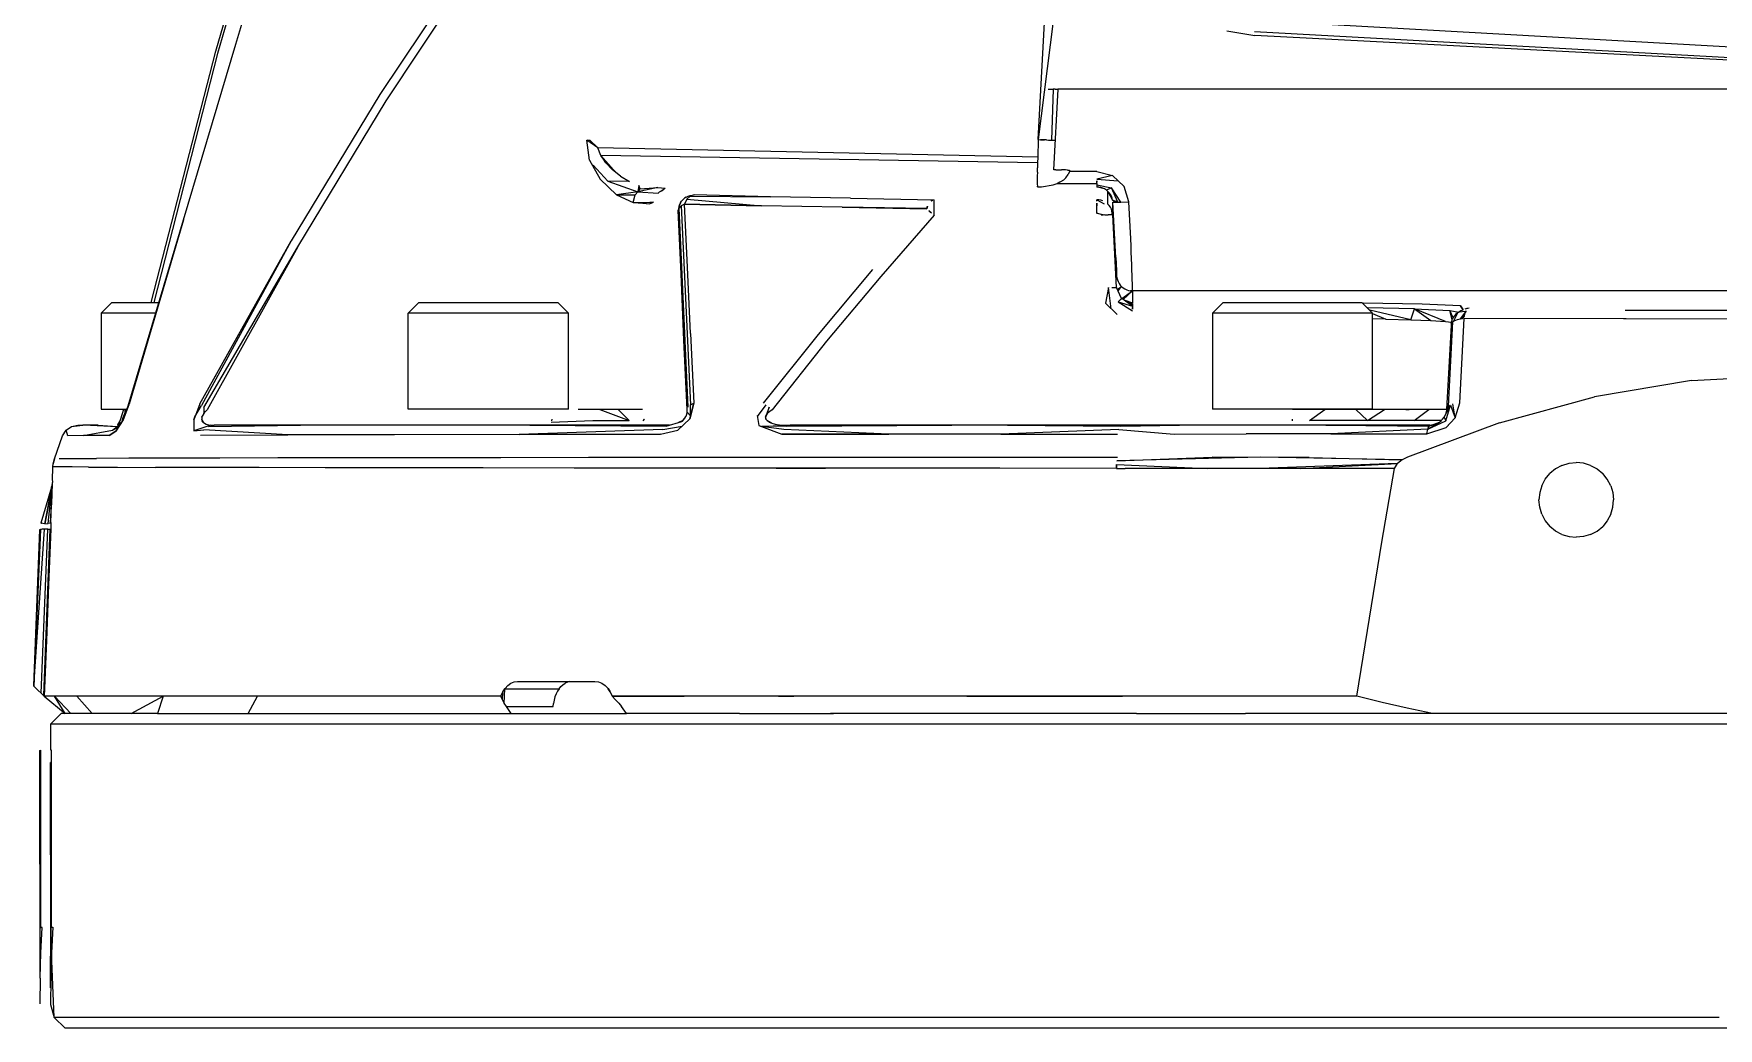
# Model space of a CAD drawing. Header units: millimetres. Extents: x -57554 to 16546, y 2142 to 98430.
# Drawn here: x -45998.7 to -45682.9, y 24711.5 to 24897.8 of the extents above; entities that cross this region are included whole.
import ezdxf

# ---------------------------------------------------------------- set-up
doc = ezdxf.new("R2010")
doc.units = ezdxf.units.MM

msp = doc.modelspace()

# ---------------------------------------------------------------- linework, layer by layer
at = {"color": 2, "linetype": 'Continuous'}
for p, q in [((-45810.36, 24877.98), (-45799.19, 25091.04)), ((-45964.42, 24895), (-45955.02, 24927.12)), ((-45960.79, 24895.85), (-45951.34, 24927.01)), ((-45954.79, 24926.22), (-45964.2, 24894.12)), ((-45917.36, 24911.03), (-45933.77, 24886.4)), ((-45932.58, 24885.27), (-45916.26, 24909.89)), ((-45806.57, 24908.16), (-45810.36, 24877.98)), ((-45775.03, 24898.36), (-45769.77, 24897.49)), ((-45769.82, 24898.26), (-45674.48, 24893.05)), ((-45769.78, 24900.35), (-45674.35, 24894.99)), ((-45970.6, 24862.97), (-45960.79, 24895.85)), ((-45964.54, 24894.54), (-45964.42, 24895)), ((-45964.54, 24894.54), (-45964.42, 24895)), ((-45674.53, 24892.5), (-45769.77, 24897.49)), ((-45976.62, 24847.45), (-45964.54, 24894.54)), ((-45964.2, 24894.12), (-45976.15, 24847.45)), ((-45933.77, 24886.4), (-45950.4, 24859.01)), ((-45949.13, 24857.91), (-45932.58, 24885.27)), ((-45808.53, 24887.45), (-45808.02, 24887.45)), ((-45808.02, 24887.45), (-45807.57, 24887.45)), ((-45808.02, 24887.45), (-45807.65, 24887.45)), ((-45807.57, 24887.45), (-45807.87, 24877.88)), ((-45807.65, 24887.45), (-45807.57, 24887.45)), ((-45807.2, 24887.45), (-45807.57, 24887.45)), ((-45806.71, 24887.45), (-45807.5, 24872.33)), ((-45807.2, 24887.45), (-45806.93, 24887.45)), ((-45806.93, 24887.45), (-45806.76, 24887.45)), ((-45806.76, 24887.45), (-45806.71, 24887.45)), ((-45806.6, 24887.45), (-45806.68, 24887.45)), ((-45806.48, 24887.45), (-45806.6, 24887.45)), ((-45806.3, 24887.45), (-45806.48, 24887.45)), ((-45806.09, 24887.45), (-45806.3, 24887.45)), ((-45805.83, 24887.45), (-45806.09, 24887.45)), ((-45805.53, 24887.45), (-45805.83, 24887.45)), ((-45805.21, 24887.45), (-45805.53, 24887.45)), ((-45804.85, 24887.45), (-45805.21, 24887.45)), ((-45804.48, 24887.45), (-45804.85, 24887.45)), ((-45804.1, 24887.45), (-45804.48, 24887.45)), ((-45803.71, 24887.45), (-45804.1, 24887.45)), ((-45532.35, 24887.45), (-45803.71, 24887.45)), ((-45892.89, 24876.44), (-45894.99, 24877.87)), ((-45894.99, 24877.87), (-45894.4, 24877.87)), ((-45894.5, 24874.12), (-45894.99, 24877.87)), ((-45894.4, 24877.87), (-45892.89, 24876.44)), ((-45810.46, 24874.66), (-45892.89, 24876.44)), ((-45892.33, 24875.01), (-45892.89, 24876.44)), ((-45810.43, 24875.73), (-45810.46, 24874.66)), ((-45810.4, 24876.85), (-45810.43, 24875.73)), ((-45810.36, 24877.98), (-45810.4, 24876.85)), ((-45810.36, 24877.98), (-45809.95, 24877.96)), ((-45809.17, 24877.92), (-45809.95, 24877.96)), ((-45809.95, 24877.96), (-45809.55, 24877.94)), ((-45809.55, 24877.94), (-45809.17, 24877.92)), ((-45808.8, 24877.91), (-45809.17, 24877.92)), ((-45808.8, 24877.91), (-45808.45, 24877.9)), ((-45808.45, 24877.9), (-45808.14, 24877.89)), ((-45808.14, 24877.89), (-45807.87, 24877.88)), ((-45807.87, 24877.88), (-45807.64, 24877.88)), ((-45807.64, 24877.88), (-45807.45, 24877.88)), ((-45807.45, 24877.88), (-45807.32, 24877.88)), ((-45807.32, 24877.88), (-45807.23, 24877.89)), ((-45894.5, 24874.12), (-45892.45, 24870.57)), ((-45891.04, 24870.21), (-45893.8, 24873.16)), ((-45891.85, 24874.3), (-45892.33, 24875.01)), ((-45810.49, 24873.65), (-45892.33, 24875.01)), ((-45889.48, 24871.77), (-45892.33, 24875.01)), ((-45892.33, 24875.01), (-45891.4, 24873.63)), ((-45891.4, 24873.63), (-45891.85, 24874.3)), ((-45891.4, 24873.63), (-45890.16, 24872.31)), ((-45810.52, 24871.85), (-45810.51, 24872.7)), ((-45810.49, 24873.65), (-45810.51, 24872.7)), ((-45810.46, 24874.66), (-45810.49, 24873.65)), ((-45889.44, 24867.64), (-45892.45, 24870.57)), ((-45886.99, 24870.11), (-45891.04, 24870.21)), ((-45891.04, 24870.21), (-45885.43, 24868.18)), ((-45888.67, 24871.12), (-45890.16, 24872.31)), ((-45888.67, 24871.12), (-45886.99, 24870.11)), ((-45885.26, 24869.4), (-45885.43, 24868.18)), ((-45884.96, 24868.72), (-45885.26, 24869.4)), ((-45810.52, 24871.85), (-45810.54, 24871.1)), ((-45810.54, 24871.1), (-45810.54, 24870.46)), ((-45810.54, 24870.46), (-45810.54, 24869.95)), ((-45810.54, 24869.95), (-45810.54, 24869.56)), ((-45810.54, 24869.56), (-45810.52, 24869.32)), ((-45808.29, 24869.35), (-45807.57, 24869.53)), ((-45807.57, 24869.53), (-45806.85, 24869.77)), ((-45807.4, 24872.34), (-45807.47, 24872.33)), ((-45807.27, 24872.34), (-45807.4, 24872.34)), ((-45807.1, 24872.34), (-45807.27, 24872.34)), ((-45807.1, 24872.34), (-45806.88, 24872.34)), ((-45806.88, 24872.34), (-45806.62, 24872.33)), ((-45806.39, 24869.99), (-45806.85, 24869.77)), ((-45806.85, 24869.77), (-45799.37, 24869.73)), ((-45806.62, 24872.33), (-45806.33, 24872.32)), ((-45806.39, 24869.99), (-45806.12, 24870.12)), ((-45806.33, 24872.32), (-45806, 24872.31)), ((-45806.12, 24870.12), (-45805.6, 24870.45)), ((-45805.65, 24872.3), (-45806, 24872.31)), ((-45805.28, 24872.28), (-45805.65, 24872.3)), ((-45805.6, 24870.45), (-45805.21, 24870.78)), ((-45804.89, 24872.26), (-45805.28, 24872.28)), ((-45805.21, 24870.78), (-45804.73, 24871.43)), ((-45804.89, 24872.26), (-45804.5, 24872.24)), ((-45804.52, 24872.02), (-45804.73, 24871.43)), ((-45804.51, 24872.1), (-45804.52, 24872.02)), ((-45799.37, 24872.02), (-45804.52, 24872.02)), ((-45804.5, 24872.24), (-45804.51, 24872.17)), ((-45804.51, 24872.17), (-45804.51, 24872.1)), ((-45799.37, 24872.02), (-45796.47, 24871.27)), ((-45796.47, 24871.27), (-45799.37, 24870.58)), ((-45799.37, 24870.58), (-45795.38, 24870.23)), ((-45799.37, 24870.27), (-45799.37, 24870.04)), ((-45799.37, 24869.98), (-45799.37, 24870.27)), ((-45799.37, 24870.04), (-45799.37, 24869.98)), ((-45799.37, 24869.73), (-45799.37, 24869.98)), ((-45799.37, 24869.73), (-45799.37, 24869.1)), ((-45799.37, 24869.52), (-45796.65, 24868.91)), ((-45794.29, 24869.2), (-45796.47, 24871.27)), ((-45885.43, 24868.18), (-45889.44, 24867.64)), ((-45889.44, 24867.64), (-45885.91, 24867.65)), ((-45889.44, 24867.64), (-45886.29, 24866.21)), ((-45886.3, 24866.2), (-45882.49, 24866.24)), ((-45886.29, 24866.21), (-45885.91, 24867.65)), ((-45886.29, 24866.21), (-45885.91, 24867.65)), ((-45885.91, 24867.65), (-45885.43, 24868.2)), ((-45885.91, 24867.65), (-45885.43, 24868.18)), ((-45881.7, 24869.01), (-45885.43, 24868.2)), ((-45885.43, 24868.18), (-45884.96, 24868.72)), ((-45885.43, 24868.2), (-45884.96, 24868.72)), ((-45885.43, 24868.2), (-45881.62, 24867.92)), ((-45884.96, 24868.72), (-45881.7, 24869.01)), ((-45882.49, 24866.24), (-45884.5, 24866.09)), ((-45883.23, 24865.97), (-45882.49, 24866.24)), ((-45881.7, 24869.01), (-45880.32, 24868.89)), ((-45881.62, 24867.92), (-45881.33, 24868.17)), ((-45881.33, 24868.17), (-45880.66, 24868.55)), ((-45881.33, 24868.17), (-45881.01, 24868.38)), ((-45881.02, 24868.39), (-45880.32, 24868.89)), ((-45881.01, 24868.38), (-45880.66, 24868.55)), ((-45877.43, 24866.15), (-45877.21, 24866.47)), ((-45877.21, 24866.47), (-45876.95, 24866.75)), ((-45876.66, 24867), (-45876.95, 24866.75)), ((-45876.24, 24866.79), (-45876.69, 24865.9)), ((-45876.34, 24867.21), (-45876.66, 24867)), ((-45876.34, 24867.21), (-45876, 24867.38)), ((-45875.61, 24867.38), (-45876.24, 24866.79)), ((-45876.24, 24866.79), (-45862.26, 24865.58)), ((-45876, 24867.38), (-45875.63, 24867.51)), ((-45875.63, 24867.51), (-45875.26, 24867.58)), ((-45874.87, 24867.61), (-45875.61, 24867.38)), ((-45875.61, 24867.38), (-45860.58, 24867.28)), ((-45875.26, 24867.58), (-45874.87, 24867.61)), ((-45860.58, 24867.28), (-45874.87, 24867.61)), ((-45845.56, 24866.98), (-45860.58, 24867.28)), ((-45845.56, 24866.98), (-45829.86, 24866.71)), ((-45830.43, 24866.49), (-45830.15, 24866.64)), ((-45830.4, 24866.5), (-45830.15, 24866.64)), ((-45829.86, 24866.59), (-45829.86, 24866.67)), ((-45829.86, 24866.46), (-45829.86, 24866.59)), ((-45829.86, 24866.29), (-45829.86, 24866.46)), ((-45829.86, 24866.37), (-45829.86, 24866.46)), ((-45829.86, 24866.29), (-45829.86, 24866.37)), ((-45829.86, 24866.08), (-45829.86, 24866.29)), ((-45810.52, 24869.32), (-45810.51, 24869.22)), ((-45810.51, 24869.1), (-45810.51, 24869.22)), ((-45810.51, 24869.1), (-45809.76, 24869.14)), ((-45809.76, 24869.14), (-45809.02, 24869.22)), ((-45809.02, 24869.22), (-45808.29, 24869.35)), ((-45799.37, 24869.14), (-45799, 24869.08)), ((-45797.92, 24868.73), (-45799.37, 24869.1)), ((-45799, 24869.08), (-45799.37, 24869.1)), ((-45799, 24866.68), (-45799.37, 24866.71)), ((-45799.37, 24866.71), (-45797.99, 24865.94)), ((-45799.37, 24866.59), (-45799.37, 24866.67)), ((-45799.37, 24866.46), (-45799.37, 24866.59)), ((-45798.62, 24869.01), (-45799, 24869.08)), ((-45798.62, 24866.61), (-45799, 24866.68)), ((-45798.26, 24868.89), (-45798.62, 24869.01)), ((-45798.26, 24866.49), (-45798.62, 24866.61)), ((-45797.92, 24868.73), (-45798.26, 24868.89)), ((-45797.6, 24868.52), (-45797.92, 24868.73)), ((-45796.65, 24868.91), (-45797.6, 24868.52)), ((-45797.6, 24868.52), (-45797.31, 24868.28)), ((-45797.05, 24868), (-45797.31, 24868.28)), ((-45797.31, 24865.88), (-45797.31, 24868.28)), ((-45797.31, 24868.28), (-45796.42, 24866.63)), ((-45797.05, 24868), (-45797.31, 24868.28)), ((-45796.83, 24867.69), (-45797.05, 24868)), ((-45796.65, 24867.36), (-45796.83, 24867.69)), ((-45794.88, 24866.26), (-45796.65, 24868.91)), ((-45795.43, 24866.25), (-45796.65, 24868.91)), ((-45796.51, 24867), (-45796.65, 24867.36)), ((-45796.42, 24866.63), (-45796.51, 24867)), ((-45795.97, 24866.24), (-45796.42, 24866.63)), ((-45795.43, 24866.25), (-45796.42, 24866.63)), ((-45796.01, 24859.28), (-45796.38, 24866.25)), ((-45796.38, 24866.25), (-45795.97, 24866.24)), ((-45796.38, 24863.86), (-45796.38, 24866.25)), ((-45795.97, 24866.24), (-45795.43, 24866.25)), ((-45795.43, 24866.25), (-45794.88, 24866.26)), ((-45794.88, 24866.26), (-45793.38, 24866.33)), ((-45793.38, 24866.33), (-45794.29, 24869.2)), ((-45793.02, 24859.36), (-45793.38, 24866.33)), ((-45886.3, 24866.2), (-45884.5, 24866.09)), ((-45884.5, 24866.09), (-45883.23, 24865.97)), ((-45877.86, 24864.69), (-45877.67, 24865.14)), ((-45877.82, 24865.07), (-45877.86, 24864.69)), ((-45877.32, 24852.84), (-45877.86, 24864.69)), ((-45877.74, 24865.44), (-45877.82, 24865.07)), ((-45877.61, 24865.81), (-45877.74, 24865.44)), ((-45877.67, 24865.14), (-45877.27, 24865.55)), ((-45875.99, 24827.84), (-45877.67, 24865.14)), ((-45877.43, 24866.15), (-45877.61, 24865.81)), ((-45876.69, 24865.9), (-45877.27, 24865.55)), ((-45877.27, 24865.55), (-45875.56, 24828.26)), ((-45876.13, 24854.06), (-45876.69, 24865.9)), ((-45876.69, 24865.9), (-45862.26, 24865.58)), ((-45862.26, 24865.58), (-45876.69, 24865.9)), ((-45876.13, 24854.06), (-45876.69, 24865.9)), ((-45847.1, 24865.29), (-45862.26, 24865.58)), ((-45847.1, 24865.29), (-45831.28, 24865.03)), ((-45831.27, 24865.04), (-45847.1, 24865.29)), ((-45829.86, 24863.79), (-45839.9, 24852.35)), ((-45831.27, 24865.04), (-45831.12, 24865.5)), ((-45831.12, 24865.5), (-45831.26, 24865.03)), ((-45830.85, 24864.66), (-45830.61, 24864.45)), ((-45830.85, 24864.66), (-45830.37, 24864.24)), ((-45830.61, 24864.45), (-45830.37, 24864.24)), ((-45829.86, 24865.83), (-45829.86, 24866.08)), ((-45829.86, 24865.54), (-45829.86, 24865.83)), ((-45829.86, 24865.23), (-45829.86, 24865.54)), ((-45829.86, 24864.89), (-45829.86, 24865.23)), ((-45829.86, 24864.53), (-45829.86, 24865.18)), ((-45829.86, 24864.89), (-45829.86, 24865.18)), ((-45829.86, 24864.53), (-45829.86, 24864.89)), ((-45829.86, 24864.16), (-45829.86, 24864.53)), ((-45829.86, 24863.79), (-45829.86, 24864.16)), ((-45799.37, 24866.08), (-45799.37, 24865.55)), ((-45799.37, 24865.83), (-45799.37, 24866.08)), ((-45799.37, 24865.55), (-45799.37, 24865.83)), ((-45799.37, 24865.54), (-45799.37, 24865.83)), ((-45799.37, 24865.23), (-45799.37, 24865.54)), ((-45799.37, 24864.89), (-45799.37, 24865.23)), ((-45799.37, 24864.53), (-45799.37, 24864.89)), ((-45799.37, 24864.16), (-45799.37, 24864.53)), ((-45798.23, 24863.84), (-45799.37, 24864.16)), ((-45799.37, 24864.16), (-45797.88, 24863.85)), ((-45798.23, 24863.84), (-45798.6, 24863.82)), ((-45797.88, 24863.85), (-45798.23, 24863.84)), ((-45797.88, 24863.85), (-45797.55, 24863.86)), ((-45797.55, 24863.86), (-45797.26, 24863.87)), ((-45797.05, 24865.6), (-45797.31, 24865.88)), ((-45797.06, 24865.61), (-45797.31, 24865.88)), ((-45797, 24863.88), (-45797.26, 24863.87)), ((-45796.83, 24865.3), (-45797.05, 24865.6)), ((-45796.78, 24863.88), (-45797, 24863.88)), ((-45796.65, 24864.96), (-45796.83, 24865.3)), ((-45796.61, 24863.88), (-45796.78, 24863.88)), ((-45796.48, 24863.88), (-45796.65, 24864.96)), ((-45796.51, 24864.61), (-45796.65, 24864.96)), ((-45796.48, 24863.88), (-45796.61, 24863.88)), ((-45795.67, 24850.25), (-45796.38, 24863.86)), ((-45980.96, 24828.12), (-45970.6, 24862.97)), ((-45970.6, 24862.97), (-45980.77, 24828.41)), ((-45967.49, 24828.45), (-45950.4, 24859.01)), ((-45950.4, 24859.01), (-45967.2, 24828.15)), ((-45966.74, 24827.78), (-45949.13, 24857.91)), ((-45949.13, 24857.91), (-45966.15, 24827.37)), ((-45795.84, 24855.91), (-45796.01, 24859.28)), ((-45792.97, 24858.1), (-45793.02, 24859.36)), ((-45792.93, 24856.86), (-45792.97, 24858.1)), ((-45792.88, 24855.67), (-45792.93, 24856.86)), ((-45967.49, 24828.45), (-45951.77, 24856.56)), ((-45875.54, 24841.63), (-45876.13, 24854.06)), ((-45851.55, 24841.48), (-45841.36, 24853.62)), ((-45795.84, 24855.91), (-45795.71, 24853.43)), ((-45792.84, 24854.54), (-45792.88, 24855.67)), ((-45792.8, 24853.49), (-45792.84, 24854.54)), ((-45876.77, 24840.41), (-45877.32, 24852.84)), ((-45839.9, 24852.35), (-45850.03, 24840.21)), ((-45795.71, 24853.43), (-45795.67, 24852.46)), ((-45795.67, 24852.46), (-45795.62, 24852.09)), ((-45795.62, 24852.09), (-45795.53, 24851.72)), ((-45795.54, 24849.92), (-45794.74, 24850.44)), ((-45795.53, 24851.72), (-45795.39, 24851.36)), ((-45795.41, 24849.65), (-45794.74, 24850.44)), ((-45795.39, 24851.36), (-45795.21, 24851.03)), ((-45795.21, 24851.03), (-45794.99, 24850.72)), ((-45794.74, 24850.44), (-45794.99, 24850.72)), ((-45794.74, 24850.44), (-45794.44, 24850.2)), ((-45792.77, 24852.55), (-45792.8, 24853.49)), ((-45792.74, 24851.71), (-45792.77, 24852.55)), ((-45792.72, 24851), (-45792.74, 24851.71)), ((-45792.7, 24850.43), (-45792.72, 24851)), ((-45984.02, 24847.45), (-45986.02, 24845.45)), ((-45984.02, 24847.45), (-45983.86, 24847.45)), ((-45983.86, 24847.45), (-45983.38, 24847.45)), ((-45983.38, 24847.45), (-45982.6, 24847.45)), ((-45982.6, 24847.45), (-45975.21, 24847.45)), ((-45981.53, 24847.45), (-45980.87, 24847.45)), ((-45980.87, 24847.45), (-45980.21, 24847.45)), ((-45928.44, 24845.45), (-45926.44, 24847.45)), ((-45926.44, 24847.45), (-45926.28, 24847.45)), ((-45926.28, 24847.45), (-45925.8, 24847.45)), ((-45925.8, 24847.45), (-45925.02, 24847.45)), ((-45925.02, 24847.45), (-45924.49, 24847.45)), ((-45925.02, 24847.45), (-45900.44, 24847.45)), ((-45924.49, 24847.45), (-45923.95, 24847.45)), ((-45917.45, 24847.45), (-45916.46, 24847.45)), ((-45916.46, 24847.45), (-45915.47, 24847.45)), ((-45907.53, 24847.45), (-45906.66, 24847.45)), ((-45906.66, 24847.45), (-45905.79, 24847.45)), ((-45901.07, 24847.45), (-45900.83, 24847.45)), ((-45900.83, 24847.45), (-45900.6, 24847.45)), ((-45898.44, 24845.45), (-45900.44, 24847.45)), ((-45797.17, 24850.24), (-45797.76, 24847.3)), ((-45795.57, 24845.23), (-45797.76, 24847.3)), ((-45796.67, 24846.27), (-45797.17, 24850.24)), ((-45796.55, 24850.26), (-45796.29, 24850.26)), ((-45796.29, 24850.26), (-45796.07, 24850.26)), ((-45796.07, 24850.26), (-45795.9, 24850.26)), ((-45795.9, 24850.26), (-45795.77, 24850.26)), ((-45795.77, 24850.26), (-45795.69, 24850.26)), ((-45794.74, 24848.22), (-45795.69, 24850.26)), ((-45795.66, 24850.18), (-45795.67, 24850.25)), ((-45795.39, 24847.59), (-45794.74, 24848.22)), ((-45794.73, 24848.22), (-45795.39, 24847.59)), ((-45795.39, 24847.59), (-45792.67, 24845.92)), ((-45795.39, 24847.59), (-45792.67, 24846.77)), ((-45794.73, 24848.22), (-45792.67, 24849.62)), ((-45792.67, 24846.77), (-45794.73, 24848.22)), ((-45794.44, 24850.2), (-45794.12, 24850)), ((-45794.42, 24848), (-45792.67, 24849.62)), ((-45794.34, 24847.94), (-45792.67, 24847.4)), ((-45794.12, 24850), (-45793.78, 24849.83)), ((-45794.04, 24847.73), (-45793.78, 24847.61)), ((-45793.78, 24849.83), (-45793.42, 24849.72)), ((-45793.78, 24847.61), (-45793.42, 24847.49)), ((-45793.42, 24849.72), (-45793.05, 24849.64)), ((-45793.42, 24847.49), (-45793.05, 24847.42)), ((-45792.67, 24849.62), (-45793.05, 24849.64)), ((-45793.05, 24847.42), (-45792.67, 24847.4)), ((-45792.67, 24847.28), (-45793.05, 24847.42)), ((-45793.05, 24847.42), (-45792.67, 24847.15)), ((-45793.05, 24847.42), (-45792.67, 24846.77)), ((-45792.68, 24850), (-45792.7, 24850.43)), ((-45792.67, 24849.73), (-45792.68, 24850)), ((-45792.67, 24849.62), (-45792.67, 24849.73)), ((-45546.36, 24849.62), (-45792.67, 24849.62)), ((-45792.67, 24849.62), (-45792.67, 24847.4)), ((-45775.69, 24847.45), (-45777.69, 24845.45)), ((-45775.69, 24847.45), (-45775.53, 24847.45)), ((-45775.53, 24847.45), (-45775.05, 24847.45)), ((-45775.05, 24847.45), (-45774.66, 24847.45)), ((-45775.05, 24847.45), (-45774.27, 24847.45)), ((-45774.66, 24847.45), (-45774.27, 24847.45)), ((-45774.27, 24847.45), (-45749.69, 24847.45)), ((-45768.59, 24847.45), (-45767.65, 24847.45)), ((-45767.65, 24847.45), (-45766.7, 24847.45)), ((-45758.67, 24847.45), (-45757.73, 24847.45)), ((-45757.73, 24847.45), (-45756.78, 24847.45)), ((-45751.1, 24847.45), (-45750.71, 24847.45)), ((-45750.71, 24847.45), (-45750.32, 24847.45)), ((-45749.69, 24847.45), (-45747.69, 24845.45)), ((-45738.38, 24847.12), (-45749.47, 24847.33)), ((-45986.02, 24845.45), (-45986.02, 24827.45)), ((-45975.81, 24845.45), (-45986.02, 24845.45)), ((-45928.44, 24827.45), (-45928.44, 24845.45)), ((-45898.44, 24845.45), (-45928.44, 24845.45)), ((-45898.44, 24827.45), (-45898.44, 24845.45)), ((-45792.67, 24847.28), (-45792.67, 24847.15)), ((-45792.67, 24846.77), (-45792.67, 24847.15)), ((-45792.67, 24847.15), (-45792.67, 24846.98)), ((-45792.67, 24846.98), (-45792.67, 24846.77)), ((-45792.67, 24846.77), (-45792.67, 24846.52)), ((-45792.67, 24846.46), (-45792.67, 24846.52)), ((-45792.67, 24846.52), (-45792.67, 24846.23)), ((-45792.67, 24846.23), (-45792.67, 24846.46)), ((-45777.69, 24845.45), (-45777.69, 24827.45)), ((-45747.69, 24845.45), (-45777.69, 24845.45)), ((-45739.87, 24846.27), (-45748.68, 24846.45)), ((-45740.55, 24844.2), (-45748.23, 24846)), ((-45747.69, 24827.45), (-45747.69, 24845.45)), ((-45747.69, 24845.37), (-45745.24, 24844.32)), ((-45745.24, 24844.32), (-45747.69, 24844.36)), ((-45745.24, 24844.32), (-45740.55, 24844.2)), ((-45740.55, 24844.2), (-45739.87, 24846.27)), ((-45740.55, 24844.2), (-45736.78, 24844.06)), ((-45734.06, 24843.9), (-45739.87, 24846.27)), ((-45739.87, 24846.27), (-45733.19, 24845.97)), ((-45739.87, 24846.27), (-45736.78, 24844.06)), ((-45731.25, 24846.82), (-45738.38, 24847.12)), ((-45732.6, 24844.58), (-45733.19, 24845.97)), ((-45733.19, 24845.97), (-45731.54, 24845.66)), ((-45732.77, 24844.23), (-45733.19, 24845.97)), ((-45732.87, 24843.94), (-45732.74, 24844.3)), ((-45732.57, 24844.64), (-45732.74, 24844.3)), ((-45732.35, 24844.96), (-45732.57, 24844.64)), ((-45731.72, 24845.55), (-45732.53, 24843.94)), ((-45732.09, 24845.25), (-45732.35, 24844.96)), ((-45732.32, 24844.06), (-45732.08, 24844.17)), ((-45731.8, 24845.5), (-45732.09, 24845.25)), ((-45732.08, 24844.17), (-45731.81, 24844.27)), ((-45731.81, 24844.27), (-45731.51, 24844.35)), ((-45731.8, 24845.5), (-45731.72, 24845.55)), ((-45731.8, 24845.5), (-45731.72, 24845.55)), ((-45731.72, 24845.55), (-45731.54, 24845.66)), ((-45731.13, 24845.88), (-45731.54, 24845.66)), ((-45730.24, 24845.77), (-45731.54, 24845.66)), ((-45731.51, 24844.35), (-45731.2, 24844.41)), ((-45731.47, 24845.71), (-45731.13, 24845.88)), ((-45731.47, 24845.71), (-45731.38, 24845.75)), ((-45731.38, 24845.75), (-45731.13, 24845.88)), ((-45731.35, 24828.67), (-45730.51, 24844.47)), ((-45731.25, 24846.82), (-45730.71, 24846.09)), ((-45730.71, 24846.09), (-45731.25, 24846.82)), ((-45730.24, 24845.77), (-45731.2, 24844.41)), ((-45731.2, 24844.41), (-45730.3, 24845.64)), ((-45731.2, 24844.41), (-45730.86, 24844.45)), ((-45730.76, 24846), (-45731.13, 24845.88)), ((-45730.86, 24844.45), (-45730.45, 24844.92)), ((-45700.65, 24844.36), (-45730.51, 24844.47)), ((-45730.45, 24844.92), (-45730.38, 24845.32)), ((-45730.38, 24845.32), (-45730.3, 24845.64)), ((-45730.36, 24846.25), (-45729.62, 24846.45)), ((-45730.36, 24846.25), (-45730, 24846.37)), ((-45730.3, 24845.64), (-45730.2, 24845.88)), ((-45730.3, 24845.64), (-45730.24, 24845.77)), ((-45730.2, 24845.88), (-45730.24, 24845.77)), ((-45730, 24846.37), (-45729.62, 24846.45)), ((-45700.16, 24844.36), (-45700.65, 24844.36)), ((-45669.37, 24844.32), (-45700.65, 24844.36)), ((-45669.37, 24845.94), (-45700.38, 24845.98)), ((-45875.54, 24841.63), (-45874.94, 24828.59)), ((-45861.87, 24828.6), (-45851.55, 24841.48)), ((-45736.78, 24844.06), (-45734.06, 24843.9)), ((-45734.06, 24843.9), (-45732.91, 24843.78)), ((-45732.99, 24843.18), (-45733.83, 24827.38)), ((-45732.7, 24843.8), (-45733.55, 24828)), ((-45732.98, 24843.34), (-45732.99, 24843.18)), ((-45732.96, 24843.56), (-45732.98, 24843.34)), ((-45732.96, 24843.56), (-45732.87, 24843.94)), ((-45732.84, 24843.65), (-45732.7, 24843.8)), ((-45732.7, 24843.8), (-45732.53, 24843.94)), ((-45732.53, 24843.94), (-45732.32, 24844.06)), ((-45732.53, 24843.94), (-45732.32, 24844.06)), ((-45876.2, 24827.38), (-45876.77, 24840.41)), ((-45850.03, 24840.21), (-45860.25, 24827.37)), ((-45687.92, 24832.81), (-45706.11, 24829.78)), ((-45687.92, 24832.81), (-45669.52, 24833.84)), ((-45981.71, 24825.95), (-45980.77, 24828.42)), ((-45981.71, 24825.94), (-45980.77, 24828.41)), ((-45967.5, 24828.44), (-45968.65, 24825.49)), ((-45875.68, 24825.63), (-45874.94, 24828.59)), ((-45874.94, 24828.58), (-45875.68, 24825.63)), ((-45875.56, 24828.26), (-45874.94, 24828.6)), ((-45875.56, 24828.26), (-45874.95, 24828.58)), ((-45732.24, 24825.81), (-45732.65, 24828.47)), ((-45732.24, 24825.81), (-45731.35, 24828.67)), ((-45723.88, 24824.93), (-45706.11, 24829.78)), ((-45986.02, 24827.45), (-45985.83, 24827.45)), ((-45985.83, 24827.45), (-45985.28, 24827.45)), ((-45985.28, 24827.45), (-45984.38, 24827.45)), ((-45984.38, 24827.45), (-45982.39, 24827.45)), ((-45981.9, 24825.46), (-45983.28, 24823.34)), ((-45982.89, 24824.51), (-45982.43, 24825.29)), ((-45982.89, 24824.51), (-45982.43, 24825.29)), ((-45982.43, 24825.29), (-45982.31, 24825.66)), ((-45982.39, 24827.45), (-45981.62, 24827.45)), ((-45982.31, 24825.66), (-45981.77, 24827.45)), ((-45982.09, 24825.31), (-45982.14, 24825.09)), ((-45982.05, 24825.42), (-45982.13, 24825.15)), ((-45982.09, 24825.31), (-45982.13, 24825.15)), ((-45982.05, 24825.42), (-45982.09, 24825.31)), ((-45981.95, 24825.74), (-45982.05, 24825.42)), ((-45981.95, 24825.74), (-45981.69, 24826.43)), ((-45980.81, 24828.27), (-45981.9, 24825.46)), ((-45981.9, 24825.46), (-45981.72, 24825.93)), ((-45981.69, 24826.43), (-45981.83, 24826.08)), ((-45981.69, 24826.43), (-45981.83, 24826.09)), ((-45981.69, 24826.02), (-45980.96, 24828.12)), ((-45981.56, 24826.76), (-45981.69, 24826.43)), ((-45981.62, 24827.45), (-45981.19, 24827.45)), ((-45981.56, 24827.45), (-45981.56, 24826.76)), ((-45981.3, 24827.38), (-45981.28, 24827.45)), ((-45981.29, 24827.38), (-45981.28, 24827.45)), ((-45968.65, 24825.49), (-45968.45, 24826.01)), ((-45968.65, 24825.49), (-45968.62, 24823.4)), ((-45968.45, 24826.01), (-45967.2, 24828.15)), ((-45967.12, 24825.94), (-45967.15, 24825.59)), ((-45967.07, 24825.31), (-45967.15, 24825.59)), ((-45967.15, 24825.59), (-45967.07, 24825.29)), ((-45967.12, 24825.94), (-45966.98, 24826.31)), ((-45967.12, 24825.94), (-45967.04, 24826.15)), ((-45967.07, 24825.31), (-45966.9, 24825.04)), ((-45966.9, 24825.04), (-45967.07, 24825.29)), ((-45966.95, 24825.12), (-45967.07, 24825.29)), ((-45966.98, 24826.31), (-45967.04, 24826.15)), ((-45966.76, 24826.67), (-45966.98, 24826.31)), ((-45966.74, 24827.78), (-45966.76, 24826.67)), ((-45966.76, 24826.67), (-45966.48, 24827.03)), ((-45966.48, 24827.03), (-45966.15, 24827.37)), ((-45898.44, 24827.45), (-45928.44, 24827.45)), ((-45901.69, 24825.05), (-45893.86, 24825.33)), ((-45901.57, 24825.3), (-45901.47, 24825.59)), ((-45901.56, 24825.33), (-45901.47, 24825.59)), ((-45884.52, 24827.38), (-45896.62, 24827.38)), ((-45893.86, 24825.33), (-45887.06, 24825.33)), ((-45892.54, 24827.38), (-45887.06, 24825.33)), ((-45887.06, 24825.33), (-45889.1, 24827.38)), ((-45884.42, 24825.3), (-45884.17, 24825.59)), ((-45884.4, 24825.33), (-45884.17, 24825.59)), ((-45875.68, 24825.63), (-45877.95, 24823.53)), ((-45877, 24825.31), (-45877.77, 24824.98)), ((-45877.2, 24825.15), (-45877.07, 24825.23)), ((-45877.2, 24825.15), (-45877.07, 24825.23)), ((-45877.07, 24825.23), (-45876.61, 24825.75)), ((-45877.07, 24825.23), (-45877, 24825.31)), ((-45877, 24825.31), (-45876.61, 24825.75)), ((-45876.61, 24825.75), (-45876.41, 24826.09)), ((-45876.19, 24826.92), (-45876.41, 24826.09)), ((-45876.41, 24826.09), (-45876.26, 24826.48)), ((-45876.41, 24826.09), (-45876.37, 24826.2)), ((-45876.37, 24826.2), (-45876.26, 24826.48)), ((-45876.26, 24826.48), (-45876.19, 24826.92)), ((-45876.19, 24826.92), (-45876.2, 24827.38)), ((-45876.19, 24826.92), (-45875.53, 24826.23)), ((-45875.53, 24826.23), (-45875.56, 24828.26)), ((-45863.04, 24826.28), (-45862.76, 24824.39)), ((-45863.02, 24826.12), (-45861.38, 24828.25)), ((-45861.49, 24825.96), (-45861.37, 24826.33)), ((-45861.43, 24826.12), (-45861.49, 24825.96)), ((-45861.49, 24825.96), (-45861.43, 24825.61)), ((-45860.83, 24827.83), (-45861.43, 24826.12)), ((-45861.43, 24826.12), (-45861.37, 24826.33)), ((-45861.43, 24825.61), (-45861.37, 24826.31)), ((-45861.43, 24825.61), (-45861.2, 24825.31)), ((-45860.83, 24827.83), (-45861.37, 24826.33)), ((-45861.1, 24826.69), (-45861.36, 24826.34)), ((-45861.2, 24825.31), (-45860.83, 24825.06)), ((-45860.32, 24824.85), (-45861.19, 24825.31)), ((-45861.19, 24825.31), (-45860.83, 24825.06)), ((-45861.1, 24826.69), (-45860.83, 24827.83)), ((-45860.25, 24827.37), (-45861.1, 24826.69)), ((-45747.69, 24827.45), (-45777.69, 24827.45)), ((-45733.83, 24827.38), (-45762.69, 24827.38)), ((-45762.69, 24825.33), (-45762.69, 24825.59)), ((-45762.69, 24825.3), (-45762.69, 24825.59)), ((-45759.51, 24825.33), (-45756.62, 24827.38)), ((-45734.82, 24825.33), (-45759.51, 24825.33)), ((-45750.81, 24827.38), (-45748.65, 24825.33)), ((-45748.65, 24825.33), (-45745.49, 24827.38)), ((-45741.46, 24827.38), (-45740.87, 24827.38)), ((-45739.92, 24825.33), (-45737.14, 24827.38)), ((-45737.36, 24823.69), (-45733.97, 24825.25)), ((-45737.35, 24823.71), (-45733.97, 24825.25)), ((-45735.15, 24825.05), (-45734.85, 24825.29)), ((-45734.85, 24825.29), (-45734.77, 24825.38)), ((-45734.31, 24825.94), (-45734.84, 24825.31)), ((-45734.84, 24825.31), (-45734.57, 24825.59)), ((-45734.77, 24825.38), (-45734.57, 24825.59)), ((-45734.57, 24825.59), (-45734.31, 24825.94)), ((-45734.31, 24825.94), (-45733.1, 24828.23)), ((-45734.31, 24825.94), (-45733.97, 24825.25)), ((-45733.92, 24826.84), (-45734.09, 24826.36)), ((-45733.97, 24825.25), (-45733.1, 24828.23)), ((-45733.92, 24826.84), (-45733.1, 24828.23)), ((-45733.55, 24828), (-45733.92, 24826.84)), ((-45733.83, 24827.38), (-45733.92, 24826.84)), ((-45732.24, 24825.81), (-45733.89, 24824.02)), ((-45733.55, 24828), (-45733.1, 24828.23)), ((-45733.1, 24828.23), (-45732.24, 24825.81)), ((-45994.76, 24818.18), (-45993.23, 24822.46)), ((-45993.23, 24822.46), (-45992.59, 24823.5)), ((-45992.59, 24823.5), (-45991.59, 24824.21)), ((-45992.25, 24822.49), (-45992.59, 24823.5)), ((-45989.35, 24822.52), (-45992.25, 24822.49)), ((-45991.59, 24824.21), (-45990.4, 24824.45)), ((-45991.59, 24824.21), (-45989.44, 24824.45)), ((-45990.4, 24824.45), (-45989.44, 24824.45)), ((-45986.59, 24824.45), (-45989.44, 24824.45)), ((-45989.35, 24822.52), (-45983.91, 24823.55)), ((-45984.54, 24822.55), (-45989.35, 24822.52)), ((-45984.52, 24822.55), (-45989.35, 24822.52)), ((-45988.01, 24824.45), (-45983, 24824.22)), ((-45986.59, 24824.45), (-45983, 24824.22)), ((-45983.28, 24823.34), (-45984.54, 24822.55)), ((-45984.52, 24822.55), (-45983.28, 24823.34)), ((-45983.91, 24823.55), (-45982.43, 24824.64)), ((-45983.91, 24823.55), (-45982.81, 24824.05)), ((-45982.96, 24824.45), (-45982.14, 24825.1)), ((-45982.89, 24824.45), (-45982.3, 24824.84)), ((-45982.13, 24825.15), (-45982.15, 24825.08)), ((-45965.43, 24824.48), (-45968.62, 24823.4)), ((-45968.62, 24823.4), (-45966.78, 24823.58)), ((-45967.38, 24822.62), (-45951.03, 24822.65)), ((-45966.95, 24825.12), (-45966.9, 24825.04)), ((-45966.9, 24825.04), (-45966.65, 24824.83)), ((-45951.03, 24822.65), (-45966.78, 24823.58)), ((-45966.65, 24824.83), (-45966.32, 24824.67)), ((-45966.32, 24824.67), (-45965.92, 24824.56)), ((-45965.92, 24824.56), (-45965.43, 24824.48)), ((-45965.89, 24824.23), (-45948.64, 24824.45)), ((-45965.43, 24824.48), (-45964.83, 24824.45)), ((-45879.46, 24824.45), (-45964.83, 24824.45)), ((-45931.04, 24822.68), (-45951.03, 24822.65)), ((-45907.66, 24822.72), (-45931.04, 24822.68)), ((-45880.75, 24823.65), (-45907.66, 24822.72)), ((-45907.66, 24822.72), (-45881.18, 24822.75)), ((-45881.18, 24822.75), (-45907.66, 24822.72)), ((-45905.66, 24824.45), (-45880.13, 24824.25)), ((-45881.18, 24822.75), (-45877.95, 24823.53)), ((-45881.18, 24822.75), (-45877.95, 24823.53)), ((-45880.75, 24823.65), (-45877.12, 24824.3)), ((-45880.13, 24824.25), (-45877.2, 24825.15)), ((-45862.76, 24824.39), (-45862.26, 24824.2)), ((-45862.76, 24824.39), (-45862.27, 24824.21)), ((-45862.26, 24824.2), (-45857.95, 24824.48)), ((-45857.52, 24824.25), (-45862.26, 24824.2)), ((-45858.07, 24823.66), (-45862.26, 24824.2)), ((-45862.26, 24824.2), (-45858.46, 24822.77)), ((-45862.25, 24824.2), (-45858.45, 24822.76)), ((-45860.83, 24825.06), (-45860.32, 24824.85)), ((-45860.8, 24825.05), (-45860.32, 24824.85)), ((-45860.32, 24824.85), (-45859.67, 24824.68)), ((-45859.67, 24824.68), (-45858.88, 24824.56)), ((-45858.88, 24824.56), (-45857.95, 24824.48)), ((-45858.46, 24822.77), (-45838.37, 24822.78)), ((-45838.37, 24822.78), (-45858.45, 24822.76)), ((-45838.37, 24822.78), (-45858.07, 24823.66)), ((-45857.95, 24824.48), (-45856.88, 24824.45)), ((-45836.96, 24824.45), (-45857.52, 24824.25)), ((-45857.52, 24824.25), (-45826.55, 24824.45)), ((-45736.94, 24824.45), (-45856.88, 24824.45)), ((-45817.35, 24822.79), (-45838.37, 24822.78)), ((-45795.26, 24823.68), (-45817.35, 24822.79)), ((-45817.35, 24822.79), (-45795.52, 24822.81)), ((-45816.15, 24824.45), (-45794.9, 24824.25)), ((-45795.26, 24823.68), (-45784.87, 24822.81)), ((-45794.9, 24824.25), (-45783.92, 24824.45)), ((-45784.87, 24822.81), (-45771.42, 24822.82)), ((-45755.51, 24822.82), (-45771.42, 24822.82)), ((-45737.16, 24824.26), (-45766.11, 24824.45)), ((-45737.36, 24823.69), (-45755.51, 24822.82)), ((-45755.51, 24822.82), (-45737.5, 24822.83)), ((-45754.81, 24824.45), (-45737.16, 24824.26)), ((-45723.88, 24824.93), (-45741.14, 24818.44)), ((-45737.5, 24822.83), (-45733.89, 24824.02)), ((-45737.5, 24822.83), (-45737.36, 24823.69)), ((-45737.36, 24823.69), (-45737.16, 24824.26)), ((-45737.35, 24823.71), (-45735.15, 24825.05)), ((-45737.16, 24824.26), (-45737.35, 24823.71)), ((-45737.16, 24824.26), (-45735.15, 24825.05)), ((-45737.16, 24824.26), (-45736.94, 24824.45)), ((-45736.94, 24824.45), (-45736.34, 24824.58)), ((-45736.94, 24824.45), (-45736.56, 24824.49)), ((-45733.89, 24824.02), (-45733.22, 24824.75)), ((-45995.15, 24814.07), (-45995.05, 24816.69)), ((-45995.05, 24816.69), (-45995, 24817.19)), ((-45995.05, 24816.69), (-45995, 24817.19)), ((-45994.34, 24816.66), (-45995.05, 24816.69)), ((-45995, 24817.19), (-45994.91, 24817.69)), ((-45994.91, 24817.69), (-45995, 24817.19)), ((-45994.91, 24817.69), (-45994.76, 24818.18)), ((-45994.76, 24818.18), (-45994.91, 24817.69)), ((-45994.1, 24816.66), (-45994.34, 24816.66)), ((-45993.3, 24816.65), (-45994.34, 24816.66)), ((-45992.15, 24816.64), (-45994.1, 24816.66)), ((-45993.87, 24818.2), (-45991.25, 24818.22)), ((-45991.44, 24816.63), (-45992.15, 24816.64)), ((-45988.39, 24816.61), (-45992.15, 24816.64)), ((-45991.25, 24818.22), (-45986.9, 24818.24)), ((-45988.39, 24816.61), (-45982.98, 24816.58)), ((-45980.85, 24818.26), (-45986.9, 24818.24)), ((-45982.98, 24816.58), (-45975.85, 24816.56)), ((-45973.08, 24818.28), (-45980.85, 24818.26)), ((-45966.99, 24816.54), (-45975.85, 24816.56)), ((-45963.8, 24818.3), (-45973.14, 24818.28)), ((-45956.37, 24816.51), (-45966.99, 24816.54)), ((-45963.8, 24818.3), (-45964.15, 24818.3)), ((-45952.88, 24818.32), (-45963.8, 24818.3)), ((-45944.03, 24816.49), (-45956.37, 24816.51)), ((-45940.32, 24818.33), (-45952.88, 24818.32)), ((-45940.04, 24816.49), (-45944.03, 24816.49)), ((-45930.02, 24816.47), (-45940.54, 24816.49)), ((-45926.54, 24818.35), (-45940.44, 24818.33)), ((-45914.43, 24816.45), (-45930.02, 24816.47)), ((-45911.12, 24818.36), (-45926.54, 24818.35)), ((-45897.38, 24816.43), (-45914.43, 24816.45)), ((-45894.69, 24818.38), (-45911.26, 24818.36)), ((-45879.01, 24816.42), (-45897.38, 24816.43)), ((-45876.75, 24818.39), (-45894.69, 24818.38)), ((-45859.46, 24816.4), (-45879.01, 24816.42)), ((-45859.46, 24816.4), (-45877.01, 24816.42)), ((-45857.97, 24818.4), (-45876.91, 24818.39)), ((-45858.11, 24816.4), (-45859.46, 24816.4)), ((-45859.46, 24816.4), (-45850.25, 24816.4)), ((-45838.9, 24816.39), (-45858.11, 24816.4)), ((-45838.01, 24818.41), (-45857.97, 24818.4)), ((-45838.19, 24816.39), (-45838.9, 24816.39)), ((-45817.59, 24816.38), (-45838.9, 24816.39)), ((-45817.15, 24818.42), (-45838.01, 24818.41)), ((-45795.73, 24816.37), (-45817.59, 24816.38)), ((-45795.52, 24818.43), (-45817.15, 24818.42)), ((-45795.7, 24817.07), (-45795.73, 24816.37)), ((-45795.73, 24816.36), (-45795.7, 24817.07)), ((-45795.73, 24816.37), (-45794.08, 24816.35)), ((-45795.7, 24817.07), (-45778.68, 24816.35)), ((-45768.67, 24818.44), (-45795.63, 24817.77)), ((-45795.63, 24817.77), (-45777.75, 24818.44)), ((-45764, 24816.35), (-45794.08, 24816.35)), ((-45768.84, 24816.35), (-45778.68, 24816.35)), ((-45759.6, 24818.43), (-45777.75, 24818.44)), ((-45743.05, 24817.28), (-45768.84, 24816.35)), ((-45743.61, 24816.35), (-45768.84, 24816.35)), ((-45742.16, 24817.94), (-45768.67, 24818.44)), ((-45761.29, 24816.35), (-45743.05, 24817.28)), ((-45743.61, 24816.35), (-45761.29, 24816.35)), ((-45759.6, 24818.43), (-45742.16, 24817.94)), ((-45745.95, 24802.56), (-45743.61, 24816.35)), ((-45745.95, 24802.56), (-45743.61, 24816.35)), ((-45743.61, 24816.35), (-45743.05, 24817.28)), ((-45742.16, 24817.94), (-45743.05, 24817.28)), ((-45741.14, 24818.44), (-45742.16, 24817.94)), ((-45713.41, 24816.27), (-45714.47, 24815.4)), ((-45712.2, 24816.92), (-45713.41, 24816.27)), ((-45712.2, 24816.92), (-45710.88, 24817.32)), ((-45710.88, 24817.32), (-45709.52, 24817.45)), ((-45708.15, 24817.32), (-45709.52, 24817.45)), ((-45706.84, 24816.92), (-45708.15, 24817.32)), ((-45706.84, 24816.92), (-45705.63, 24816.27)), ((-45705.63, 24816.27), (-45704.57, 24815.4)), ((-45995.34, 24812.86), (-45997.31, 24806.12)), ((-45995.19, 24813.19), (-45996.54, 24805.96)), ((-45995.96, 24806.02), (-45995.19, 24813.19)), ((-45995.96, 24809.22), (-45995.24, 24813.03)), ((-45995.19, 24813.19), (-45995.57, 24806.11)), ((-45995.24, 24813.03), (-45995.56, 24811.44)), ((-45995.3, 24812.87), (-45995.24, 24813.03)), ((-45995.18, 24813.27), (-45995.23, 24811.79)), ((-45995.17, 24813.36), (-45995.19, 24813.19)), ((-45995.19, 24813.19), (-45995.18, 24813.27)), ((-45995.18, 24813.27), (-45995.17, 24813.36)), ((-45995.16, 24813.81), (-45995.17, 24813.59)), ((-45995.17, 24813.59), (-45995.17, 24813.36)), ((-45995.15, 24814.02), (-45995.16, 24813.81)), ((-45715.98, 24813.13), (-45716.38, 24811.82)), ((-45715.98, 24813.13), (-45715.34, 24814.34)), ((-45715.34, 24814.34), (-45714.47, 24815.4)), ((-45703.7, 24814.34), (-45704.57, 24815.4)), ((-45703.05, 24813.13), (-45703.7, 24814.34)), ((-45703.05, 24813.13), (-45702.65, 24811.82)), ((-45995.56, 24811.44), (-45995.96, 24809.22)), ((-45995.43, 24806.23), (-45995.31, 24809.53)), ((-45995.23, 24811.79), (-45995.31, 24809.53)), ((-45716.38, 24811.82), (-45716.52, 24810.45)), ((-45716.38, 24809.09), (-45716.52, 24810.45)), ((-45702.65, 24811.82), (-45702.52, 24810.45)), ((-45702.65, 24809.09), (-45702.52, 24810.45)), ((-45996.54, 24805.96), (-45995.96, 24809.22)), ((-45715.98, 24807.77), (-45716.38, 24809.09)), ((-45715.98, 24807.77), (-45715.34, 24806.56)), ((-45715.34, 24806.56), (-45714.47, 24805.5)), ((-45703.7, 24806.56), (-45704.57, 24805.5)), ((-45703.05, 24807.77), (-45703.7, 24806.56)), ((-45703.05, 24807.77), (-45702.65, 24809.09)), ((-45998.66, 24775.61), (-45997.51, 24804.91)), ((-45998.61, 24775.57), (-45996.64, 24804.95)), ((-45997.4, 24804.94), (-45998.61, 24775.57)), ((-45997.48, 24804.93), (-45997.4, 24804.94)), ((-45997.27, 24804.94), (-45997.4, 24804.94)), ((-45997.31, 24806.12), (-45997.21, 24806.12)), ((-45997.1, 24804.95), (-45997.27, 24804.94)), ((-45997.27, 24774.24), (-45996.03, 24804.95)), ((-45996.94, 24806.06), (-45997.21, 24806.12)), ((-45996.88, 24804.95), (-45997.1, 24804.95)), ((-45996.54, 24805.96), (-45996.94, 24806.06)), ((-45996.64, 24804.95), (-45996.88, 24804.95)), ((-45995.62, 24804.97), (-45996.85, 24773.83)), ((-45996.03, 24804.95), (-45996.64, 24804.95)), ((-45996.54, 24805.96), (-45995.96, 24806.02)), ((-45996.03, 24804.95), (-45995.62, 24804.97)), ((-45995.57, 24806.11), (-45995.96, 24806.02)), ((-45995.47, 24805), (-45995.87, 24794.56)), ((-45995.62, 24804.97), (-45995.47, 24805)), ((-45995.57, 24806.11), (-45995.43, 24806.23)), ((-45995.46, 24805.42), (-45995.47, 24805)), ((-45995.44, 24805.84), (-45995.46, 24805.42)), ((-45995.43, 24806.23), (-45995.44, 24805.84)), ((-45713.41, 24804.63), (-45714.47, 24805.5)), ((-45712.2, 24803.99), (-45713.41, 24804.63)), ((-45712.2, 24803.99), (-45710.88, 24803.59)), ((-45710.88, 24803.59), (-45709.52, 24803.45)), ((-45708.15, 24803.59), (-45709.52, 24803.45)), ((-45706.84, 24803.99), (-45708.15, 24803.59)), ((-45706.84, 24803.99), (-45705.63, 24804.63)), ((-45705.63, 24804.63), (-45704.57, 24805.5)), ((-45748.3, 24788.33), (-45745.95, 24802.56)), ((-45995.87, 24794.56), (-45996.27, 24784.11)), ((-45750.65, 24773.67), (-45748.3, 24788.33)), ((-45996.27, 24784.11), (-45996.67, 24773.67)), ((-45998.61, 24775.57), (-45998.56, 24775.51)), ((-45998.56, 24775.51), (-45998.48, 24775.44)), ((-45998.48, 24775.44), (-45998.29, 24775.25)), ((-45998.07, 24775.03), (-45998.29, 24775.25)), ((-45997.81, 24774.78), (-45998.07, 24775.03)), ((-45997.27, 24774.24), (-45997.81, 24774.78)), ((-45910.73, 24774.47), (-45910.3, 24775.14)), ((-45910.73, 24774.47), (-45910.33, 24775.08)), ((-45910.45, 24772.37), (-45910.33, 24775.08)), ((-45910.3, 24775.14), (-45910.33, 24775.08)), ((-45910.33, 24775.08), (-45900.17, 24775.08)), ((-45910.3, 24775.14), (-45909.78, 24775.69)), ((-45909.78, 24775.69), (-45909.2, 24776.11)), ((-45909.2, 24776.11), (-45908.58, 24776.37)), ((-45908.58, 24776.37), (-45907.95, 24776.45)), ((-45907.95, 24776.45), (-45893.45, 24776.45)), ((-45900.17, 24775.08), (-45900.48, 24774.62)), ((-45900.17, 24775.08), (-45899.83, 24775.49)), ((-45899.83, 24775.49), (-45899.45, 24775.83)), ((-45899.45, 24775.83), (-45899.05, 24776.1)), ((-45898.62, 24776.29), (-45899.05, 24776.1)), ((-45898.19, 24776.41), (-45898.62, 24776.29)), ((-45898.19, 24776.41), (-45897.74, 24776.45)), ((-45893.45, 24776.45), (-45892.79, 24776.37)), ((-45892.79, 24776.37), (-45892.14, 24776.11)), ((-45892.14, 24776.11), (-45891.53, 24775.69)), ((-45891.53, 24775.69), (-45891.01, 24775.14)), ((-45890.97, 24775.08), (-45891.01, 24775.14)), ((-45891.01, 24775.14), (-45890.58, 24774.47)), ((-45890.58, 24774.47), (-45890.97, 24775.08)), ((-45996.85, 24773.83), (-45997.27, 24774.24)), ((-45996.67, 24773.67), (-45996.85, 24773.83)), ((-45996.67, 24773.67), (-45992.79, 24770.45)), ((-45911.08, 24773.67), (-45996.67, 24773.67)), ((-45992.79, 24770.45), (-45994.77, 24773.67)), ((-45994.77, 24773.67), (-45991.69, 24770.45)), ((-45987.68, 24770.45), (-45990.6, 24773.67)), ((-45980.42, 24770.45), (-45974.41, 24773.67)), ((-45974.41, 24773.67), (-45975.45, 24770.45)), ((-45958.43, 24770.45), (-45956.68, 24773.67)), ((-45911.08, 24773.67), (-45910.73, 24774.47)), ((-45910.8, 24773.03), (-45911.08, 24773.67)), ((-45910.8, 24773.03), (-45910.73, 24774.47)), ((-45910.45, 24772.37), (-45910.8, 24773.03)), ((-45910.04, 24771.72), (-45910.45, 24772.37)), ((-45910.04, 24771.72), (-45901.27, 24771.72)), ((-45909.19, 24770.45), (-45910.04, 24771.72)), ((-45901.27, 24771.72), (-45901.22, 24772.34)), ((-45901.11, 24772.96), (-45901.22, 24772.34)), ((-45900.95, 24773.55), (-45901.11, 24772.96)), ((-45900.74, 24774.1), (-45900.95, 24773.55)), ((-45900.48, 24774.62), (-45900.74, 24774.1)), ((-45890.58, 24774.47), (-45890.24, 24773.67)), ((-45851.07, 24773.67), (-45890.24, 24773.67)), ((-45890.24, 24773.67), (-45889.59, 24773.03)), ((-45890.24, 24773.67), (-45876.72, 24773.67)), ((-45889.59, 24773.03), (-45889, 24772.37)), ((-45889, 24772.37), (-45888.48, 24771.72)), ((-45887.53, 24770.45), (-45888.48, 24771.72)), ((-45859.08, 24773.67), (-45856.15, 24773.67)), ((-45825.08, 24773.67), (-45856.15, 24773.67)), ((-45818.81, 24773.67), (-45825.08, 24773.67)), ((-45823.73, 24773.67), (-45794.6, 24773.67)), ((-45764.33, 24773.67), (-45818.81, 24773.67)), ((-45778.88, 24773.67), (-45794.6, 24773.67)), ((-45750.65, 24773.67), (-45778.88, 24773.67)), ((-45745.92, 24772.53), (-45750.65, 24773.67)), ((-45741.2, 24771.46), (-45745.92, 24772.53)), ((-45993.52, 24770.45), (-45995.52, 24768.45)), ((-45995.52, 24768.45), (-45995.5, 24763.64)), ((-45343.52, 24768.45), (-45995.52, 24768.45)), ((-45987.02, 24770.45), (-45993.52, 24770.45)), ((-45975.51, 24770.45), (-45986.97, 24770.45)), ((-45975.45, 24770.45), (-45975.51, 24770.45)), ((-45975.45, 24770.45), (-45887.53, 24770.45)), ((-45882.9, 24770.45), (-45887.53, 24770.45)), ((-45866.37, 24770.45), (-45882.9, 24770.45)), ((-45866.36, 24770.45), (-45854.39, 24770.45)), ((-45854.39, 24770.45), (-45853.97, 24770.45)), ((-45853.97, 24770.45), (-45848.72, 24770.45)), ((-45830.58, 24770.45), (-45849.3, 24770.45)), ((-45811.37, 24770.45), (-45830.58, 24770.45)), ((-45791.95, 24770.45), (-45811.37, 24770.45)), ((-45791.94, 24770.45), (-45777.95, 24770.45)), ((-45777.95, 24770.45), (-45777.78, 24770.45)), ((-45777.78, 24770.45), (-45771.51, 24770.45)), ((-45751.15, 24770.45), (-45771.51, 24770.45)), ((-45733.84, 24770.45), (-45751.14, 24770.45)), ((-45736.5, 24770.45), (-45741.2, 24771.46)), ((-45605.23, 24770.45), (-45733.84, 24770.45)), ((-45997.5, 24763.53), (-45997.36, 24763.54)), ((-45997.47, 24720.82), (-45997.5, 24763.53)), ((-45997.36, 24763.54), (-45997.36, 24730.3)), ((-45995.5, 24763.64), (-45995.36, 24763.65)), ((-45995.36, 24763.65), (-45995.36, 24730.41)), ((-45995.44, 24726.56), (-45995.51, 24761.27)), ((-45995.51, 24761.27), (-45995.42, 24728.03)), ((-45995.42, 24761.27), (-45995.51, 24761.27)), ((-45995.42, 24728.03), (-45995.42, 24761.27)), ((-45997.28, 24730.31), (-45997.36, 24730.3)), ((-45997.32, 24725.57), (-45997.07, 24730.32)), ((-45997.19, 24730.31), (-45997.28, 24730.31)), ((-45997.07, 24730.32), (-45997.19, 24730.31)), ((-45995.5, 24722.02), (-45995.42, 24728.03)), ((-45995.44, 24725.02), (-45995.34, 24728.02)), ((-45995.36, 24730.41), (-45995.27, 24730.41)), ((-45995.06, 24730.42), (-45995.31, 24725.6)), ((-45995.27, 24730.41), (-45995.17, 24730.42)), ((-45995.17, 24730.42), (-45995.06, 24730.42)), ((-45997.47, 24720.82), (-45997.32, 24725.57)), ((-45995.5, 24722.02), (-45995.44, 24725.02)), ((-45995.31, 24725.6), (-45995.47, 24720.77)), ((-45994.8, 24713.45), (-45995.31, 24725.6)), ((-45995.52, 24719.01), (-45995.5, 24722.02)), ((-45997.47, 24720.82), (-45997.52, 24716.06)), ((-45995.47, 24720.77), (-45995.52, 24715.92)), ((-45995.52, 24715.92), (-45994.8, 24713.45)), ((-45994.8, 24713.45), (-45992.79, 24711.45)), ((-45682.75, 24713.45), (-45994.8, 24713.45)), ((-45345.52, 24711.45), (-45992.79, 24711.45))]:
    msp.add_line(p, q, dxfattribs=at)

doc.saveas('drawing.dxf')
